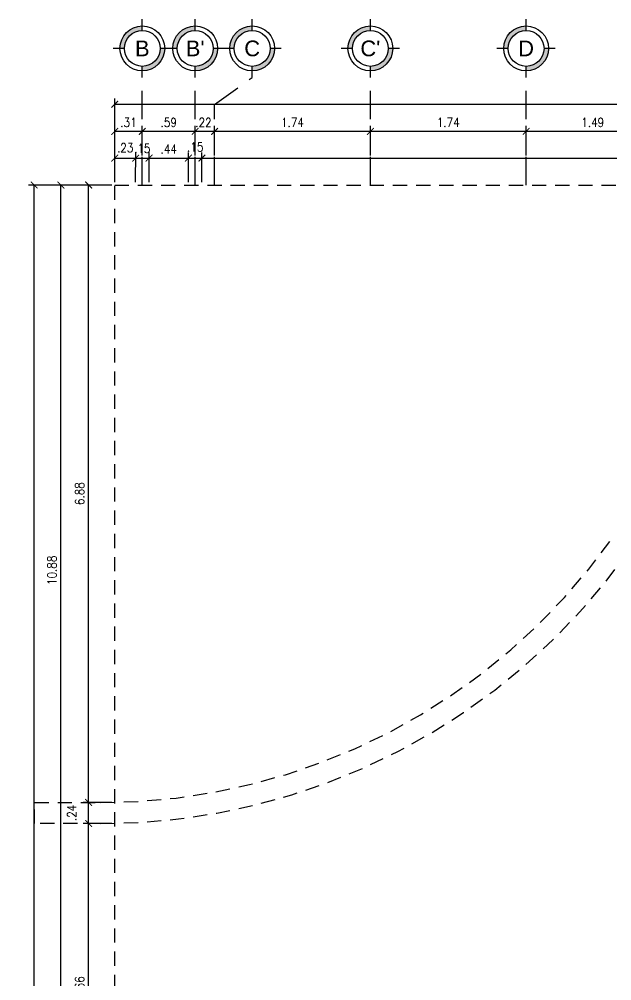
# Model space of a CAD drawing. Header units: millimetres. Extents: x -2.2 to 45.5, y -6.4 to 21.6.
# Drawn here: x -1.41 to 5.21, y 10.8 to 21.52 of the extents above; entities that cross this region are included whole.
import ezdxf
from ezdxf.enums import TextEntityAlignment as Align

# ---------------------------------------------------------------- set-up
doc = ezdxf.new("R2010")
doc.units = ezdxf.units.MM
doc.header["$LTSCALE"] = 0.05
doc.linetypes.add('DASHDOT2', pattern=[12.7, 6.35, -3.175, 0, -3.175])
doc.linetypes.add('HIDDEN2', pattern=[4.7625, 3.175, -1.5875])
for name, color, linetype in [('ACOTADO', 2, 'Continuous'), ('CANT_INVIS', 2, 'HIDDEN2'), ('EJES', 1, 'DASHDOT2'), ('PLANTA BAJA$0$PRETIL', 2, 'HIDDEN2')]:
    doc.layers.add(name, color=color, linetype=linetype)
doc.styles.add('ACOTAMIENTOS', font='romans.shx', dxfattribs={"width": 0.85})
doc.styles.add('ARIAL', font='arial.ttf')
doc.dimstyles.new('ACOTA_50', dxfattribs={"dimscale": 0.05, "dimtxt": 2, "dimasz": 1.5, "dimexe": 1.25, "dimexo": 0.625, "dimgap": 1, "dimtad": 1, "dimzin": 4, "dimdsep": 46, "dimtxsty": 'ACOTAMIENTOS', "dimblk1": 'ARCHTICK', "dimblk2": 'ARCHTICK', "dimsah": 1, "dimcen": 1.5, "dimclrd": 1, "dimclre": 1, "dimclrt": 256, "dimadec": 0, "dimazin": 0, "dimtfac": 1, "dimtofl": 0, "dimtmove": 2, "dimatfit": 3, "dimfxl": 0, "dimtolj": 1, "dimtzin": 0, "dimarcsym": 0})

# ---------------------------------------------------------------- blocks, each defined once
blk = doc.blocks.new('EJE')
at = {"layer": 'EJES', "linetype": 'Continuous'}
for points in [[(-0.25, 0), (-0.2, 0, -0.414214), (0, 0.2), (0, 0.25, 0.414214)], [(0.25, 0), (0.2, 0, -0.414214), (0, -0.2), (0, -0.25, 0.414214)]]:
    blk.add_hatch(color=256, dxfattribs=at).paths.add_polyline_path(points)
at = {"layer": 'EJES', "color": 1, "linetype": 'Continuous'}
for p, q in [((0, 0.2), (0, 0.325)), ((-0.2, 0), (-0.325, 0)), ((0.325, 0), (0.2, 0)), ((0, -0.325), (0, -0.2))]:
    blk.add_line(p, q, dxfattribs=at)
at = {"layer": 'EJES', "color": 3, "linetype": 'Continuous'}
for radius in [0.25, 0.2]:
    blk.add_circle((0, 0), radius, dxfattribs=at)
at = {"layer": 'EJES', "color": 4, "linetype": 'Continuous', "style": 'ARIAL'}
blk.add_attdef('EJE', text='', height=0.175, dxfattribs=at).set_placement((0, 0), align=Align.MIDDLE_CENTER)
blk = doc.blocks.new('_ARCHTICK')
at = {"color": 0, "linetype": 'ByBlock', "const_width": 0.15}
blk.add_lwpolyline([(-0.5, -0.5), (0.5, 0.5)], dxfattribs=at)
blk = doc.blocks.new('*D40')
at = {"layer": 'ACOTADO', "color": 1, "lineweight": -2}
for p, q in [((4.25, 20.005), (4.25, 20.336)), ((5.738, 20.273), (4.25, 20.273)), ((5.738, 20.005), (5.738, 20.336))]:
    blk.add_line(p, q, dxfattribs=at)
at = {"layer": 'DEFPOINTS', "color": 0}
for p in [(4.25, 20.273), (4.25, 19.973), (5.738, 19.973)]:
    blk.add_point(p, dxfattribs=at)
at = {"layer": 'ACOTADO', "color": 1, "lineweight": -2, "xscale": 0.07500000000000001, "yscale": 0.07500000000000001, "zscale": 0.07500000000000001, "rotation": 180}
blk.add_blockref('_ARCHTICK', (4.25, 20.273), dxfattribs=at)
at = {"layer": 'ACOTADO', "color": 1, "lineweight": -2, "xscale": 0.07500000000000001, "yscale": 0.07500000000000001, "zscale": 0.07500000000000001}
blk.add_blockref('_ARCHTICK', (5.738, 20.273), dxfattribs=at)
at = {"layer": 'ACOTADO', "insert": (4.994, 20.373), "char_height": 0.1, "attachment_point": 5, "style": 'ACOTAMIENTOS'}
blk.add_mtext('\\A1;1.49', dxfattribs=at)
blk = doc.blocks.new('*D41')
at = {"layer": 'ACOTADO', "color": 1, "lineweight": -2}
for p, q in [((2.512, 20.005), (2.512, 20.336)), ((4.25, 20.273), (2.512, 20.273)), ((4.25, 20.005), (4.25, 20.336))]:
    blk.add_line(p, q, dxfattribs=at)
at = {"layer": 'DEFPOINTS', "color": 0}
for p in [(2.512, 20.273), (2.512, 19.973), (4.25, 19.973)]:
    blk.add_point(p, dxfattribs=at)
at = {"layer": 'ACOTADO', "color": 1, "lineweight": -2, "xscale": 0.07500000000000001, "yscale": 0.07500000000000001, "zscale": 0.07500000000000001, "rotation": 180}
blk.add_blockref('_ARCHTICK', (2.512, 20.273), dxfattribs=at)
at = {"layer": 'ACOTADO', "color": 1, "lineweight": -2, "xscale": 0.07500000000000001, "yscale": 0.07500000000000001, "zscale": 0.07500000000000001}
blk.add_blockref('_ARCHTICK', (4.25, 20.273), dxfattribs=at)
at = {"layer": 'ACOTADO', "insert": (3.381, 20.373), "char_height": 0.1, "attachment_point": 5, "style": 'ACOTAMIENTOS'}
blk.add_mtext('\\A1;1.74', dxfattribs=at)
blk = doc.blocks.new('*D42')
at = {"layer": 'ACOTADO', "color": 1, "lineweight": -2}
for p, q in [((0.774, 20.005), (0.774, 20.336)), ((2.512, 20.273), (0.774, 20.273)), ((2.512, 20.005), (2.512, 20.336))]:
    blk.add_line(p, q, dxfattribs=at)
at = {"layer": 'DEFPOINTS', "color": 0}
for p in [(0.774, 20.273), (0.774, 19.973), (2.512, 19.973)]:
    blk.add_point(p, dxfattribs=at)
at = {"layer": 'ACOTADO', "color": 1, "lineweight": -2, "xscale": 0.07500000000000001, "yscale": 0.07500000000000001, "zscale": 0.07500000000000001, "rotation": 180}
blk.add_blockref('_ARCHTICK', (0.774, 20.273), dxfattribs=at)
at = {"layer": 'ACOTADO', "color": 1, "lineweight": -2, "xscale": 0.07500000000000001, "yscale": 0.07500000000000001, "zscale": 0.07500000000000001}
blk.add_blockref('_ARCHTICK', (2.512, 20.273), dxfattribs=at)
at = {"layer": 'ACOTADO', "insert": (1.643, 20.373), "char_height": 0.1, "attachment_point": 5, "style": 'ACOTAMIENTOS'}
blk.add_mtext('\\A1;1.74', dxfattribs=at)
blk = doc.blocks.new('*D43')
at = {"layer": 'ACOTADO', "color": 1, "lineweight": -2}
for p, q in [((0.557, 20.005), (0.557, 20.336)), ((0.774, 20.273), (0.557, 20.273)), ((0.774, 20.005), (0.774, 20.336))]:
    blk.add_line(p, q, dxfattribs=at)
at = {"layer": 'DEFPOINTS', "color": 0}
for p in [(0.557, 20.273), (0.557, 19.973), (0.774, 19.973)]:
    blk.add_point(p, dxfattribs=at)
at = {"layer": 'ACOTADO', "color": 1, "lineweight": -2, "xscale": 0.07500000000000001, "yscale": 0.07500000000000001, "zscale": 0.07500000000000001, "rotation": 180}
blk.add_blockref('_ARCHTICK', (0.557, 20.273), dxfattribs=at)
at = {"layer": 'ACOTADO', "color": 1, "lineweight": -2, "xscale": 0.07500000000000001, "yscale": 0.07500000000000001, "zscale": 0.07500000000000001}
blk.add_blockref('_ARCHTICK', (0.774, 20.273), dxfattribs=at)
at = {"layer": 'ACOTADO', "insert": (0.649, 20.373), "char_height": 0.1, "attachment_point": 5, "style": 'ACOTAMIENTOS'}
blk.add_mtext('\\A1;.22', dxfattribs=at)
blk = doc.blocks.new('*D44')
at = {"layer": 'ACOTADO', "color": 1, "lineweight": -2}
for p, q in [((-0.033, 20.005), (-0.033, 20.336)), ((0.557, 20.273), (-0.033, 20.273)), ((0.557, 20.005), (0.557, 20.336))]:
    blk.add_line(p, q, dxfattribs=at)
at = {"layer": 'DEFPOINTS', "color": 0}
for p in [(-0.033, 20.273), (-0.033, 19.973), (0.557, 19.973)]:
    blk.add_point(p, dxfattribs=at)
at = {"layer": 'ACOTADO', "color": 1, "lineweight": -2, "xscale": 0.07500000000000001, "yscale": 0.07500000000000001, "zscale": 0.07500000000000001, "rotation": 180}
blk.add_blockref('_ARCHTICK', (-0.033, 20.273), dxfattribs=at)
at = {"layer": 'ACOTADO', "color": 1, "lineweight": -2, "xscale": 0.07500000000000001, "yscale": 0.07500000000000001, "zscale": 0.07500000000000001}
blk.add_blockref('_ARCHTICK', (0.557, 20.273), dxfattribs=at)
at = {"layer": 'ACOTADO', "insert": (0.262, 20.373), "char_height": 0.1, "attachment_point": 5, "style": 'ACOTAMIENTOS'}
blk.add_mtext('\\A1;.59', dxfattribs=at)
blk = doc.blocks.new('*D55')
at = {"layer": 'ACOTADO', "color": 1, "lineweight": -2}
for p, q in [((-0.341, 20.306), (-0.341, 20.638)), ((25.756, 20.305), (25.756, 20.638)), ((-0.341, 20.575), (25.756, 20.575))]:
    blk.add_line(p, q, dxfattribs=at)
at = {"layer": 'DEFPOINTS', "color": 0}
for p in [(25.756, 20.575), (-0.341, 20.275), (25.756, 20.273)]:
    blk.add_point(p, dxfattribs=at)
at = {"layer": 'ACOTADO', "color": 1, "lineweight": -2, "xscale": 0.07500000000000001, "yscale": 0.07500000000000001, "zscale": 0.07500000000000001, "rotation": 180}
blk.add_blockref('_ARCHTICK', (-0.341, 20.575), dxfattribs=at)
at = {"layer": 'ACOTADO', "color": 1, "lineweight": -2, "xscale": 0.07500000000000001, "yscale": 0.07500000000000001, "zscale": 0.07500000000000001}
blk.add_blockref('_ARCHTICK', (25.756, 20.575), dxfattribs=at)
at = {"layer": 'ACOTADO', "insert": (13.118, 20.698), "char_height": 0.1, "attachment_point": 5, "style": 'ACOTAMIENTOS'}
blk.add_mtext('\\A1;26.10', dxfattribs=at)
blk = doc.blocks.new('*D56')
at = {"layer": 'ACOTADO', "color": 1, "lineweight": -2}
for p, q in [((-0.973, 19.675), (-1.304, 19.675)), ((-1.241, -0.073), (-1.241, 19.675)), ((-0.973, -0.073), (-1.304, -0.073))]:
    blk.add_line(p, q, dxfattribs=at)
at = {"layer": 'DEFPOINTS', "color": 0}
for p in [(-1.241, 19.675), (-0.941, 19.675), (-0.941, -0.073)]:
    blk.add_point(p, dxfattribs=at)
at = {"layer": 'ACOTADO', "color": 1, "lineweight": -2, "xscale": 0.07500000000000001, "yscale": 0.07500000000000001, "zscale": 0.07500000000000001}
for p, rotation in [((-1.241, 19.675), 90), ((-1.241, -0.073), 270)]:
    blk.add_blockref('_ARCHTICK', p, dxfattribs=dict(at, rotation=rotation))
at = {"layer": 'ACOTADO', "insert": (-1.341, 3.87), "char_height": 0.1, "attachment_point": 5, "rotation": 90, "style": 'ACOTAMIENTOS'}
blk.add_mtext('\\A1;19.75', dxfattribs=at)
blk = doc.blocks.new('*D70')
at = {"layer": 'ACOTADO', "color": 1, "lineweight": -2}
for p, q in [((-0.341, 20.006), (-0.341, 20.336)), ((-0.033, 20.273), (-0.341, 20.273)), ((-0.033, 20.005), (-0.033, 20.336))]:
    blk.add_line(p, q, dxfattribs=at)
at = {"layer": 'DEFPOINTS', "color": 0}
for p in [(-0.341, 20.273), (-0.341, 19.975), (-0.033, 19.973)]:
    blk.add_point(p, dxfattribs=at)
at = {"layer": 'ACOTADO', "color": 1, "lineweight": -2, "xscale": 0.07500000000000001, "yscale": 0.07500000000000001, "zscale": 0.07500000000000001, "rotation": 180}
blk.add_blockref('_ARCHTICK', (-0.341, 20.273), dxfattribs=at)
at = {"layer": 'ACOTADO', "color": 1, "lineweight": -2, "xscale": 0.07500000000000001, "yscale": 0.07500000000000001, "zscale": 0.07500000000000001}
blk.add_blockref('_ARCHTICK', (-0.033, 20.273), dxfattribs=at)
at = {"layer": 'ACOTADO', "insert": (-0.187, 20.373), "char_height": 0.1, "attachment_point": 5, "style": 'ACOTAMIENTOS'}
blk.add_mtext('\\A1;.31', dxfattribs=at)
blk = doc.blocks.new('*D71')
at = {"layer": 'ACOTADO', "color": 1, "lineweight": -2}
for p, q in [((-0.673, 19.675), (-1.004, 19.675)), ((-0.941, 8.792), (-0.941, 19.675)), ((-0.673, 8.792), (-1.004, 8.792))]:
    blk.add_line(p, q, dxfattribs=at)
at = {"layer": 'DEFPOINTS', "color": 0}
for p in [(-0.941, 19.675), (-0.641, 19.675), (-0.641, 8.792)]:
    blk.add_point(p, dxfattribs=at)
at = {"layer": 'ACOTADO', "color": 1, "lineweight": -2, "xscale": 0.07500000000000001, "yscale": 0.07500000000000001, "zscale": 0.07500000000000001}
for p, rotation in [((-0.941, 19.675), 90), ((-0.941, 8.792), 270)]:
    blk.add_blockref('_ARCHTICK', p, dxfattribs=dict(at, rotation=rotation))
at = {"layer": 'ACOTADO', "insert": (-1.041, 15.379), "char_height": 0.1, "attachment_point": 5, "rotation": 90, "style": 'ACOTAMIENTOS'}
blk.add_mtext('\\A1;10.88', dxfattribs=at)
blk = doc.blocks.new('*D215')
at = {"layer": 'ACOTADO', "color": 1, "lineweight": -2}
for p, q in [((-0.373, 12.557), (-0.695, 12.557)), ((-0.632, 8.898), (-0.632, 12.557)), ((-0.373, 8.898), (-0.695, 8.898))]:
    blk.add_line(p, q, dxfattribs=at)
at = {"layer": 'DEFPOINTS', "color": 0}
for p in [(-0.632, 12.557), (-0.341, 12.557), (-0.341, 8.898)]:
    blk.add_point(p, dxfattribs=at)
at = {"layer": 'ACOTADO', "color": 1, "lineweight": -2, "xscale": 0.07500000000000001, "yscale": 0.07500000000000001, "zscale": 0.07500000000000001}
for p, rotation in [((-0.632, 12.557), 90), ((-0.632, 8.898), 270)]:
    blk.add_blockref('_ARCHTICK', p, dxfattribs=dict(at, rotation=rotation))
at = {"layer": 'ACOTADO', "insert": (-0.732, 10.727), "char_height": 0.1, "attachment_point": 5, "rotation": 90, "style": 'ACOTAMIENTOS'}
blk.add_mtext('\\A1;3.66', dxfattribs=at)
blk = doc.blocks.new('*D216')
at = {"layer": 'ACOTADO', "color": 1, "lineweight": -2}
for p, q in [((-0.373, 12.792), (-0.695, 12.792)), ((-0.632, 12.557), (-0.632, 12.792)), ((-0.373, 12.557), (-0.695, 12.557))]:
    blk.add_line(p, q, dxfattribs=at)
at = {"layer": 'DEFPOINTS', "color": 0}
for p in [(-0.632, 12.792), (-0.341, 12.792), (-0.341, 12.557)]:
    blk.add_point(p, dxfattribs=at)
at = {"layer": 'ACOTADO', "color": 1, "lineweight": -2, "xscale": 0.07500000000000001, "yscale": 0.07500000000000001, "zscale": 0.07500000000000001}
for p, rotation in [((-0.632, 12.792), 90), ((-0.632, 12.557), 270)]:
    blk.add_blockref('_ARCHTICK', p, dxfattribs=dict(at, rotation=rotation))
at = {"layer": 'ACOTADO', "insert": (-0.82, 12.674), "char_height": 0.1, "attachment_point": 5, "rotation": 90, "style": 'ACOTAMIENTOS'}
blk.add_mtext('\\A1;.24', dxfattribs=at)
blk = doc.blocks.new('*D217')
at = {"layer": 'ACOTADO', "color": 1, "lineweight": -2}
for p, q in [((-0.373, 19.675), (-0.695, 19.675)), ((-0.632, 12.792), (-0.632, 19.675)), ((-0.373, 12.792), (-0.695, 12.792))]:
    blk.add_line(p, q, dxfattribs=at)
at = {"layer": 'DEFPOINTS', "color": 0}
for p in [(-0.632, 19.675), (-0.341, 19.675), (-0.341, 12.792)]:
    blk.add_point(p, dxfattribs=at)
at = {"layer": 'ACOTADO', "color": 1, "lineweight": -2, "xscale": 0.07500000000000001, "yscale": 0.07500000000000001, "zscale": 0.07500000000000001}
for p, rotation in [((-0.632, 19.675), 90), ((-0.632, 12.792), 270)]:
    blk.add_blockref('_ARCHTICK', p, dxfattribs=dict(at, rotation=rotation))
at = {"layer": 'ACOTADO', "insert": (-0.732, 16.234), "char_height": 0.1, "attachment_point": 5, "rotation": 90, "style": 'ACOTAMIENTOS'}
blk.add_mtext('\\A1;6.88', dxfattribs=at)
blk = doc.blocks.new('*D232')
at = {"layer": 'ACOTADO', "color": 1, "lineweight": -2}
for p, q in [((-0.341, 19.706), (-0.341, 20.037)), ((-0.341, 19.975), (-0.107, 19.975)), ((-0.108, 19.706), (-0.107, 20.037))]:
    blk.add_line(p, q, dxfattribs=at)
at = {"layer": 'DEFPOINTS', "color": 0}
for p in [(-0.107, 19.975), (-0.341, 19.675), (-0.108, 19.675)]:
    blk.add_point(p, dxfattribs=at)
at = {"layer": 'ACOTADO', "color": 1, "lineweight": -2, "xscale": 0.07500000000000001, "yscale": 0.07500000000000001, "zscale": 0.07500000000000001}
for p, rotation in [((-0.341, 19.975), 179.9958049277288), ((-0.107, 19.975), 359.9958049277288)]:
    blk.add_blockref('_ARCHTICK', p, dxfattribs=dict(at, rotation=rotation))
at = {"layer": 'ACOTADO', "insert": (-0.224, 20.09), "char_height": 0.1, "attachment_point": 5, "rotation": 359.9958, "style": 'ACOTAMIENTOS'}
blk.add_mtext('\\A1;.23', dxfattribs=at)
blk = doc.blocks.new('*D233')
at = {"layer": 'ACOTADO', "color": 1, "lineweight": -2}
for p, q in [((-0.108, 19.706), (-0.107, 20.037)), ((-0.107, 19.975), (0.043, 19.975)), ((0.042, 19.706), (0.043, 20.037))]:
    blk.add_line(p, q, dxfattribs=at)
at = {"layer": 'DEFPOINTS', "color": 0}
for p in [(0.043, 19.975), (-0.108, 19.675), (0.042, 19.675)]:
    blk.add_point(p, dxfattribs=at)
at = {"layer": 'ACOTADO', "color": 1, "lineweight": -2, "xscale": 0.07500000000000001, "yscale": 0.07500000000000001, "zscale": 0.07500000000000001}
for p, rotation in [((-0.107, 19.975), 179.9958049277288), ((0.043, 19.975), 359.9958049277288)]:
    blk.add_blockref('_ARCHTICK', p, dxfattribs=dict(at, rotation=rotation))
at = {"layer": 'ACOTADO', "insert": (-0.033, 20.083), "char_height": 0.1, "attachment_point": 5, "rotation": 359.9958, "style": 'ACOTAMIENTOS'}
blk.add_mtext('\\A1;.15', dxfattribs=at)
blk = doc.blocks.new('*D234')
at = {"layer": 'ACOTADO', "color": 1, "lineweight": -2}
for p, q in [((0.042, 19.706), (0.043, 20.037)), ((0.043, 19.975), (0.482, 19.975)), ((0.482, 19.706), (0.482, 20.037))]:
    blk.add_line(p, q, dxfattribs=at)
at = {"layer": 'DEFPOINTS', "color": 0}
for p in [(0.482, 19.975), (0.042, 19.675), (0.482, 19.675)]:
    blk.add_point(p, dxfattribs=at)
at = {"layer": 'ACOTADO', "color": 1, "lineweight": -2, "xscale": 0.07500000000000001, "yscale": 0.07500000000000001, "zscale": 0.07500000000000001}
for p, rotation in [((0.043, 19.975), 179.9958049277288), ((0.482, 19.975), 359.9958049277288)]:
    blk.add_blockref('_ARCHTICK', p, dxfattribs=dict(at, rotation=rotation))
at = {"layer": 'ACOTADO', "insert": (0.262, 20.075), "char_height": 0.1, "attachment_point": 5, "rotation": 359.9958, "style": 'ACOTAMIENTOS'}
blk.add_mtext('\\A1;.44', dxfattribs=at)
blk = doc.blocks.new('*D235')
at = {"layer": 'ACOTADO', "color": 1, "lineweight": -2}
for p, q in [((0.482, 19.706), (0.482, 20.037)), ((0.482, 19.975), (0.632, 19.975)), ((0.632, 19.706), (0.632, 20.037))]:
    blk.add_line(p, q, dxfattribs=at)
at = {"layer": 'DEFPOINTS', "color": 0}
for p in [(0.632, 19.975), (0.482, 19.675), (0.632, 19.675)]:
    blk.add_point(p, dxfattribs=at)
at = {"layer": 'ACOTADO', "color": 1, "lineweight": -2, "xscale": 0.07500000000000001, "yscale": 0.07500000000000001, "zscale": 0.07500000000000001}
for p, rotation in [((0.482, 19.975), 179.9958049277288), ((0.632, 19.975), 359.9958049277288)]:
    blk.add_blockref('_ARCHTICK', p, dxfattribs=dict(at, rotation=rotation))
at = {"layer": 'ACOTADO', "insert": (0.557, 20.099), "char_height": 0.1, "attachment_point": 5, "rotation": 359.9958, "style": 'ACOTAMIENTOS'}
blk.add_mtext('\\A1;.15', dxfattribs=at)
blk = doc.blocks.new('*D236')
at = {"layer": 'ACOTADO', "color": 1, "lineweight": -2}
for p, q in [((0.632, 19.706), (0.632, 20.037)), ((0.632, 19.975), (12.343, 19.974)), ((12.343, 19.706), (12.343, 20.036))]:
    blk.add_line(p, q, dxfattribs=at)
at = {"layer": 'DEFPOINTS', "color": 0}
for p in [(12.343, 19.974), (0.632, 19.675), (12.343, 19.674)]:
    blk.add_point(p, dxfattribs=at)
at = {"layer": 'ACOTADO', "color": 1, "lineweight": -2, "xscale": 0.07500000000000001, "yscale": 0.07500000000000001, "zscale": 0.07500000000000001}
for p, rotation in [((0.632, 19.975), 179.9958049277288), ((12.343, 19.974), 359.9958049277288)]:
    blk.add_blockref('_ARCHTICK', p, dxfattribs=dict(at, rotation=rotation))
at = {"layer": 'ACOTADO', "insert": (6.488, 20.074), "char_height": 0.1, "attachment_point": 5, "rotation": 359.9958, "style": 'ACOTAMIENTOS'}
blk.add_mtext('\\A1;11.71', dxfattribs=at)
blk = doc.blocks.new('PLANTA BAJA')
at = {"layer": 'PLANTA BAJA$0$PRETIL'}
for p, q in [((-1.236, 12.79), (-0.497, 12.79)), ((-1.236, 12.555), (-1.236, 12.79)), ((-0.497, 12.555), (-1.236, 12.555))]:
    blk.add_line(p, q, dxfattribs=at)
for radius in [7, 7.235]:
    blk.add_arc((-0.497, 19.79), radius, 269.9985, 324.558, dxfattribs=at)

msp = doc.modelspace()

# ---------------------------------------------------------------- linework, layer by layer
at = {"layer": 'CANT_INVIS', "color": 6}
msp.add_lwpolyline([(-0.341, 8.9), (-0.341, 19.675), (25.756, 19.673), (25.756, -0.075)], dxfattribs=at)
at = {"layer": 'EJES'}
for p, q in [((-0.033, 19.673), (-0.033, 20.873)), ((0.557, 19.673), (0.557, 20.873)), ((2.512, 19.673), (2.512, 20.873)), ((4.25, 19.673), (4.25, 20.873))]:
    msp.add_line(p, q, dxfattribs=at)
msp.add_lwpolyline([(0.774, 19.673), (0.774, 20.573), (1.193, 20.873)], dxfattribs=at)

# ---------------------------------------------------------------- block references
msp.add_blockref('PLANTA BAJA', (0, 0))
for p, values in [((-0.033, 21.198), {'EJE': 'B'}), ((0.557, 21.198), {'EJE': "B'"}), ((1.193, 21.198), {'EJE': 'C'}), ((2.512, 21.198), {'EJE': "C'"}), ((4.25, 21.198), {'EJE': 'D'})]:
    msp.add_blockref('EJE', p, dxfattribs=at).add_auto_attribs(values)

# ---------------------------------------------------------------- dimensions: what is measured, and where the dimension line sits
at = {"layer": 'ACOTADO'}
for base, p1, p2, picture, middle in [((25.756, 20.575), (-0.341, 20.275), (25.756, 20.273), '*D55', (13.118, 20.698)), ((0.557, 20.273), (0.774, 19.973), (0.557, 19.973), '*D43', (0.649, 20.373))]:
    dim = msp.add_linear_dim(base=base, p1=p1, p2=p2, dimstyle='ACOTA_50', dxfattribs=at)
    dim.commit()
    dim.dimension.update_dxf_attribs({"geometry": picture, "text_midpoint": middle, "dimtype": 160})
for base, p1, p2, picture, middle in [((-0.341, 20.273), (-0.033, 19.973), (-0.341, 19.975), '*D70', (-0.187, 20.373)), ((-0.033, 20.273), (0.557, 19.973), (-0.033, 19.973), '*D44', (0.262, 20.373)), ((0.774, 20.273), (2.512, 19.973), (0.774, 19.973), '*D42', (1.643, 20.373)), ((2.512, 20.273), (4.25, 19.973), (2.512, 19.973), '*D41', (3.381, 20.373)), ((4.25, 20.273), (5.738, 19.973), (4.25, 19.973), '*D40', (4.994, 20.373))]:
    dim = msp.add_linear_dim(base=base, p1=p1, p2=p2, dimstyle='ACOTA_50', dxfattribs=at)
    dim.commit()
    dim.dimension.update_dxf_attribs({"geometry": picture, "text_midpoint": middle})
for base, p1, p2, angle, picture, middle, dimtype in [((-0.107, 19.975), (-0.341, 19.675), (-0.108, 19.675), 359.9958, '*D232', (-0.224, 20.09), 161), ((-1.241, 19.675), (-0.941, -0.073), (-0.941, 19.675), 90, '*D56', (-1.341, 3.87), 160), ((-0.941, 19.675), (-0.641, 8.792), (-0.641, 19.675), 90, '*D71', (-1.041, 15.379), 160)]:
    dim = msp.add_linear_dim(base=base, p1=p1, p2=p2, angle=angle, dimstyle='ACOTA_50', dxfattribs=at)
    dim.commit()
    dim.dimension.update_dxf_attribs({"geometry": picture, "text_midpoint": middle, "dimtype": dimtype})
at = {"layer": 'ACOTADO', "color": 1}
for base, p1, p2, picture, middle in [((0.632, 19.975), (0.482, 19.675), (0.632, 19.675), '*D235', (0.557, 20.099)), ((0.043, 19.975), (-0.108, 19.675), (0.042, 19.675), '*D233', (-0.033, 20.083))]:
    dim = msp.add_linear_dim(base=base, p1=p1, p2=p2, angle=179.9958, dimstyle='ACOTA_50', dxfattribs=at)
    dim.commit()
    dim.dimension.update_dxf_attribs({"geometry": picture, "text_midpoint": middle, "dimtype": 160})
for base, p1, p2, angle, picture, middle in [((0.482, 19.975), (0.042, 19.675), (0.482, 19.675), 179.9958, '*D234', (0.262, 20.075)), ((12.343, 19.974), (0.632, 19.675), (12.343, 19.674), 179.9958, '*D236', (6.488, 20.074)), ((-0.632, 19.675), (-0.341, 12.792), (-0.341, 19.675), 270, '*D217', (-0.732, 16.234)), ((-0.63225, 12.79185), (-0.34125, 12.55679), (-0.34125, 12.79185), 270, '*D216', (-0.81975, 12.67432)), ((-0.632, 12.557), (-0.341, 8.898), (-0.341, 12.557), 270, '*D215', (-0.732, 10.727))]:
    dim = msp.add_linear_dim(base=base, p1=p1, p2=p2, angle=angle, dimstyle='ACOTA_50', dxfattribs=at)
    dim.commit()
    dim.dimension.update_dxf_attribs({"geometry": picture, "text_midpoint": middle})

doc.saveas('drawing.dxf')
